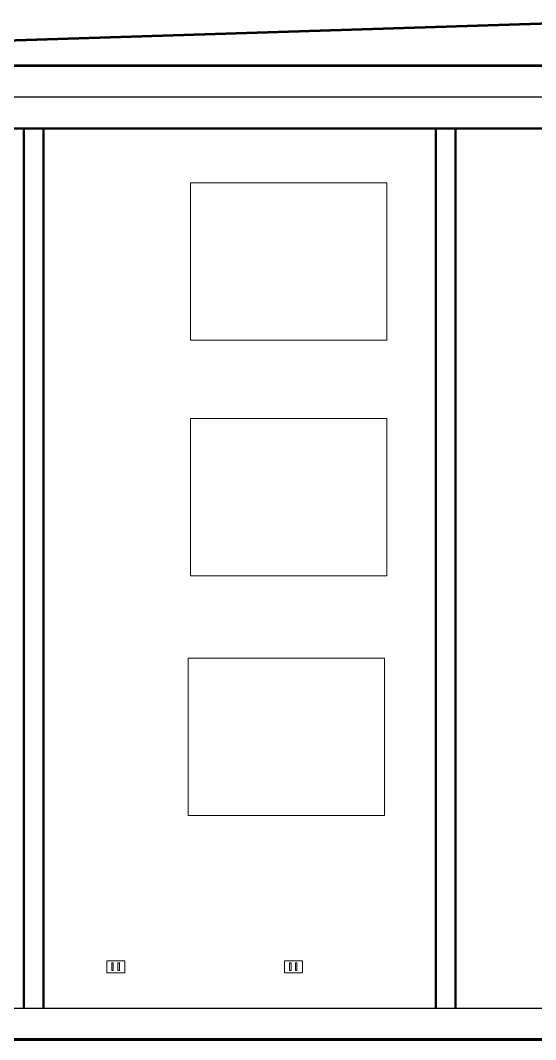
# Model space of a CAD drawing. Header units: metres. Extents: x 29 to 562, y -33 to 369.
# Drawn here: x 458.99 to 465.55, y 108.94 to 121.91 of the extents above; entities that cross this region are included whole.
import ezdxf

# ---------------------------------------------------------------- set-up
doc = ezdxf.new("R2010")
doc.units = ezdxf.units.M
doc.header["$LTSCALE"] = 2
for name, color, linetype, lineweight in [('A-GLAZ', 2, 'Continuous', 18), ('A-ROOF', 226, 'Continuous', 53), ('E-AIR', 160, 'Continuous', 5), ('S-BEAM', 1, 'Continuous', 50), ('S-COLS', 1, 'Continuous', 50), ('S-WALL', 7, 'Continuous', 60)]:
    doc.layers.add(name, color=color, linetype=linetype, lineweight=lineweight)
doc.layers.add('S-DECK', color=7, linetype='Continuous')
doc.layers.add('S-FNDN', color=7, linetype='Continuous')

msp = doc.modelspace()

# ---------------------------------------------------------------- linework, layer by layer
at = {"layer": 'A-GLAZ'}
for p, q in [((463.656, 119.842), (461.156, 119.842)), ((461.156, 119.842), (461.156, 117.842)), ((463.656, 117.842), (463.656, 119.842)), ((461.156, 117.842), (463.656, 117.842)), ((463.656, 116.842), (461.156, 116.842)), ((461.156, 116.842), (461.156, 114.842)), ((463.656, 114.842), (463.656, 116.842)), ((461.156, 114.842), (463.656, 114.842)), ((463.627, 113.79), (461.127, 113.79)), ((461.127, 113.79), (461.127, 111.79)), ((463.627, 111.79), (463.627, 113.79)), ((461.127, 111.79), (463.627, 111.79))]:
    msp.add_line(p, q, dxfattribs=at)
at = {"layer": 'A-ROOF'}
for p, q in [((467.025, 121.911), (448.925, 121.338)), ((448.925, 121.338), (485.125, 121.336))]:
    msp.add_line(p, q, dxfattribs=at)
at = {"layer": 'E-AIR'}
for p, q in [((460.093, 109.937), (460.324, 109.937)), ((460.093, 109.937), (460.093, 109.787)), ((460.324, 109.787), (460.324, 109.937)), ((462.353, 109.937), (462.585, 109.937)), ((462.353, 109.937), (462.353, 109.787)), ((462.585, 109.787), (462.585, 109.937)), ((460.093, 109.787), (460.324, 109.787)), ((462.353, 109.787), (462.585, 109.787))]:
    msp.add_line(p, q, dxfattribs=at)
for points in [[(460.156, 109.914), (460.176, 109.914), (460.176, 109.814), (460.156, 109.814)], [(460.233, 109.914), (460.253, 109.914), (460.253, 109.814), (460.233, 109.814)], [(462.417, 109.914), (462.437, 109.914), (462.437, 109.814), (462.417, 109.814)], [(462.493, 109.914), (462.513, 109.914), (462.513, 109.814), (462.493, 109.814)]]:
    msp.add_lwpolyline(points, close=True, dxfattribs=at)
at = {"layer": 'S-BEAM'}
msp.add_line((448.675, 120.536), (485.375, 120.536), dxfattribs=at)
at = {"layer": 'S-COLS'}
for p, q in [((459.036, 109.336), (459.036, 120.536)), ((459.286, 120.536), (459.286, 109.336)), ((464.279, 109.336), (464.279, 120.536)), ((464.529, 120.536), (464.529, 109.336))]:
    msp.add_line(p, q, dxfattribs=at)
at = {"layer": 'S-DECK'}
msp.add_line((448.525, 120.936), (485.525, 120.936), dxfattribs=at)
at = {"layer": 'S-FNDN'}
msp.add_line((448.675, 109.336), (485.525, 109.336), dxfattribs=at)
at = {"layer": 'S-WALL'}
msp.add_line((448.525, 108.936), (485.525, 108.936), dxfattribs=at)

doc.saveas('drawing.dxf')
